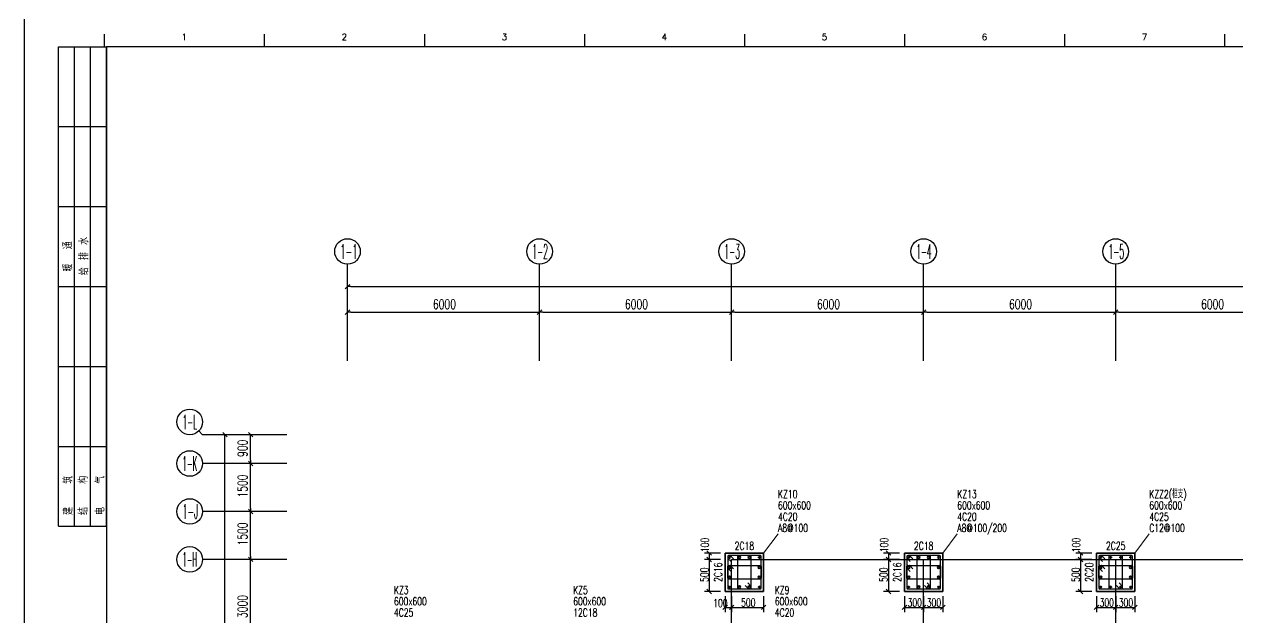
# Model space of a CAD drawing. Header units: inches. Extents: x 18712 to 314639, y 0 to 420500.
# Drawn here: x 18712 to 56624, y 233441 to 252002 of the extents above; entities that cross this region are included whole.
import ezdxf
from ezdxf.enums import TextEntityAlignment as Align

# ---------------------------------------------------------------- set-up
doc = ezdxf.new("R2010")
doc.units = ezdxf.units.IN
doc.header["$LTSCALE"] = 1000
doc.header["$MEASUREMENT"] = 0
doc.layers.get('0').update_dxf_attribs({"true_color": 0xffffff})
for name, color, linetype, true_color in [('AXIS_TEXT', 7, 'Continuous', 0xffffff), ('DIM', 3, 'Continuous', 0x00ff00), ('G-KL|柱标注', 3, 'Continuous', 0x00ff00), ('TK', 7, 'Continuous', 0xffffff), ('TK-TEXT', 4, 'Continuous', 0x00ffff), ('ZG-图号', 2, 'Continuous', 0xffff00), ('ZG-图名', 1, 'Continuous', 0xff0000), ('ZG-图框层', 4, 'Continuous', 0x00ffff), ('柱原位标注', 7, 'Continuous', 0xffffff), ('柱名称编号', 2, 'Continuous', 0xffff00), ('柱尺寸标注', 3, 'Continuous', 0x00ff00), ('柱标注引线', 2, 'Continuous', 0xffff00), ('柱箍筋', 1, 'Continuous', 0xff0000), ('柱纵筋', 1, 'Continuous', 0xff0000), ('柱集中标注', 2, 'Continuous', 0xffff00), ('砼柱', 2, 'Continuous', 0xffff00)]:
    doc.layers.add(name, color=color, linetype=linetype, true_color=true_color)
doc.styles.add('-宋体', font='simsun.ttc', dxfattribs={"height": 0.2, "bigfont": 'gbcbig.shx'})
doc.styles.add('_TCH_AXIS', font='txt.shx', dxfattribs={"height": 0.2, "bigfont": 'GBCBIG.shx'})
doc.styles.add('CCIAD-图框(会签栏)', font='txt.shx', dxfattribs={"height": 0.2, "bigfont": 'gbcbig.shx'})
doc.styles.add('ISOCP', font='txt.shx', dxfattribs={"height": 0.2, "bigfont": 'gbcbig.shx'})
doc.styles.add('TSSD_Dimension', font='txt.shx', dxfattribs={"height": 0.2, "bigfont": 'gbcbig.shx'})
doc.styles.add('TSSD_Rein', font='txt.shx', dxfattribs={"height": 0.2, "bigfont": 'gbcbig.shx'})

# ---------------------------------------------------------------- blocks, each defined once
blk = doc.blocks.new('A$C6f5e09ec')
at = {"layer": 'DIM', "lineweight": -3}
for p, q in [((-102401, -9821), (-102401, -6804)), ((-96401, -9821), (-96401, -6804)), ((-90401, -9821), (-90401, -6804)), ((-84401, -9821), (-84401, -6804)), ((-78401, -9821), (-78401, -6804)), ((-107046, -12018), (-106929, -12135)), ((-104300, -12135), (-106929, -12135)), ((-104300, -13035), (-106929, -13035)), ((-104300, -14535), (-106929, -14535)), ((-104300, -16035), (-106929, -16035))]:
    blk.add_line(p, q, dxfattribs=at)
at = {"layer": 'DIM', "color": 3, "lineweight": -3, "true_color": 0x00ff00}
for p, q in [((-102331, -7434), (-102471, -7574)), ((-102401, -9571), (-102401, -7404)), ((-102301, -7504), (-102401, -7504)), ((-102301, -7504), (-43281, -7504)), ((-102331, -8234), (-102471, -8374)), ((-102401, -9571), (-102401, -8204)), ((-102301, -8304), (-102401, -8304)), ((-102301, -8304), (-96501, -8304)), ((-96501, -8304), (-96401, -8304)), ((-96471, -8374), (-96331, -8234)), ((-96331, -8234), (-96471, -8374)), ((-96401, -9571), (-96401, -8204)), ((-96401, -9571), (-96401, -8204)), ((-96301, -8304), (-96401, -8304)), ((-96301, -8304), (-90501, -8304)), ((-90501, -8304), (-90401, -8304)), ((-90471, -8374), (-90331, -8234)), ((-90331, -8234), (-90471, -8374)), ((-90401, -9571), (-90401, -8204)), ((-90401, -9571), (-90401, -8204)), ((-90301, -8304), (-90401, -8304)), ((-90301, -8304), (-84501, -8304)), ((-84501, -8304), (-84401, -8304)), ((-84471, -8374), (-84331, -8234)), ((-84331, -8234), (-84471, -8374)), ((-84401, -9571), (-84401, -8204)), ((-84401, -9571), (-84401, -8204)), ((-84301, -8304), (-84401, -8304)), ((-84301, -8304), (-78501, -8304)), ((-78501, -8304), (-78401, -8304)), ((-78471, -8374), (-78331, -8234)), ((-78331, -8234), (-78471, -8374)), ((-78401, -9571), (-78401, -8204)), ((-78401, -9571), (-78401, -8204)), ((-78301, -8304), (-78401, -8304)), ((-78301, -8304), (-72501, -8304)), ((-106159, -12205), (-106299, -12065)), ((-105359, -12205), (-105499, -12065)), ((-104550, -12135), (-106329, -12135)), ((-106229, -12235), (-106229, -12135)), ((-106229, -40235), (-106229, -12235)), ((-104550, -12135), (-105529, -12135)), ((-105429, -12235), (-105429, -12135)), ((-105429, -12935), (-105429, -12235)), ((-104550, -13035), (-105529, -13035)), ((-104550, -13035), (-105529, -13035)), ((-105359, -13105), (-105499, -12965)), ((-105499, -12965), (-105359, -13105)), ((-105429, -12935), (-105429, -13035)), ((-105429, -13135), (-105429, -13035)), ((-105429, -14435), (-105429, -13135)), ((-104550, -14535), (-105529, -14535)), ((-104550, -14535), (-105529, -14535)), ((-105359, -14605), (-105499, -14465)), ((-105499, -14465), (-105359, -14605)), ((-105429, -14435), (-105429, -14535)), ((-105429, -14635), (-105429, -14535)), ((-105429, -15935), (-105429, -14635)), ((-104550, -16035), (-105529, -16035)), ((-104550, -16035), (-105529, -16035)), ((-105359, -16105), (-105499, -15965)), ((-105499, -15965), (-105359, -16105)), ((-105429, -15935), (-105429, -16035)), ((-105429, -16135), (-105429, -16035)), ((-105429, -18935), (-105429, -16135))]:
    blk.add_line(p, q, dxfattribs=at)
for centre in [(-102401, -6404), (-96401, -6404), (-90401, -6404), (-84401, -6404), (-78401, -6404), (-107329, -11735), (-107329, -13035), (-107329, -14535), (-107329, -16035)]:
    blk.add_circle(centre, 400, dxfattribs=at)
at = {"layer": 'G-KL|柱标注', "color": 3, "lineweight": -3, "true_color": 0x00ff00}
for p, q in [((-90401, -19035), (-90401, -16035)), ((-90401, -16035), (-84401, -16035)), ((-84401, -16035), (-78401, -16035)), ((-84401, -19035), (-84401, -16035)), ((-78401, -16035), (-72401, -16035)), ((-78401, -19035), (-78401, -16035))]:
    blk.add_line(p, q, dxfattribs=at)
at = {"layer": 'G-KL|柱标注', "color": 0, "lineweight": -3}
for p, q in [((-85501, -16035), (-85501, -17035)), ((-79501, -16035), (-79501, -17035)), ((-90401, -17535), (-89401, -17535)), ((-85001, -17535), (-84401, -17535)), ((-84401, -17535), (-83801, -17535)), ((-79001, -17535), (-78401, -17535)), ((-78401, -17535), (-77801, -17535))]:
    blk.add_line(p, q, dxfattribs=at)
at = {"layer": 'TK', "lineweight": -3}
for p, q in [((-111429, 0), (-109929, 0)), ((-111429, -7500), (-111429, 0)), ((-110929, -7500), (-110929, 0)), ((-110429, -7500), (-110429, 0)), ((-109929, -7500), (-109929, 0)), ((-109929, 0), (-109929, -82100)), ((5471, 0), (-109929, 0)), ((-111429, -2500), (-109929, -2500)), ((-111429, -5000), (-109929, -5000)), ((-111429, -15000), (-111429, -7500)), ((-111429, -7500), (-109929, -7500)), ((-111429, -7500), (-109929, -7500)), ((-110929, -15000), (-110929, -7500)), ((-110429, -15000), (-110429, -7500)), ((-109929, -15000), (-109929, -7500)), ((-111429, -10000), (-109929, -10000)), ((-111429, -12500), (-109929, -12500)), ((-111429, -15000), (-109929, -15000))]:
    blk.add_line(p, q, dxfattribs=at)
at = {"layer": 'ZG-图框层', "lineweight": -3}
for p, q in [((5471, 0), (-109929, 0)), ((-109929, 0), (-109929, -82100))]:
    blk.add_line(p, q, dxfattribs=at)
at = {"layer": '柱尺寸标注', "color": 3, "lineweight": -3, "true_color": 0x00ff00}
for p, q in [((-90751, -15835), (-91251, -15835)), ((-91101, -15835), (-91101, -16035)), ((-85151, -15835), (-85651, -15835)), ((-85501, -15835), (-85501, -16035)), ((-79151, -15835), (-79651, -15835)), ((-79501, -15835), (-79501, -16035)), ((-90751, -16035), (-91251, -16035)), ((-90751, -16035), (-91251, -16035)), ((-91101, -16035), (-91101, -17035)), ((-85151, -16035), (-85651, -16035)), ((-85151, -16035), (-85651, -16035)), ((-79151, -16035), (-79651, -16035)), ((-79151, -16035), (-79651, -16035)), ((-90751, -17035), (-91251, -17035)), ((-85151, -17035), (-85651, -17035)), ((-79151, -17035), (-79651, -17035)), ((-90601, -17185), (-90601, -17685)), ((-90401, -17185), (-90401, -17685)), ((-90401, -17185), (-90401, -17685)), ((-89401, -17185), (-89401, -17685)), ((-85001, -17185), (-85001, -17685)), ((-84401, -17185), (-84401, -17685)), ((-84401, -17185), (-84401, -17685)), ((-83801, -17185), (-83801, -17685)), ((-79001, -17185), (-79001, -17685)), ((-78401, -17185), (-78401, -17685)), ((-78401, -17185), (-78401, -17685)), ((-77801, -17185), (-77801, -17685)), ((-90601, -17535), (-90401, -17535))]:
    blk.add_line(p, q, dxfattribs=at)
at = {"layer": '柱尺寸标注', "color": 3, "linetype": 'ByBlock', "lineweight": -3, "true_color": 0x00ff00}
for p, q in [((-91030, -15906), (-91171, -15764)), ((-85430, -15906), (-85571, -15764)), ((-79430, -15906), (-79571, -15764)), ((-91171, -15964), (-91030, -16106)), ((-91030, -16106), (-91171, -15964)), ((-85571, -15964), (-85430, -16106)), ((-85430, -16106), (-85571, -15964)), ((-79571, -15964), (-79430, -16106)), ((-79430, -16106), (-79571, -15964)), ((-91171, -16964), (-91030, -17106)), ((-85571, -16964), (-85430, -17106)), ((-79571, -16964), (-79430, -17106)), ((-90530, -17464), (-90671, -17606)), ((-90471, -17606), (-90330, -17464)), ((-90330, -17464), (-90471, -17606)), ((-89471, -17606), (-89330, -17464)), ((-84930, -17464), (-85071, -17606)), ((-84471, -17606), (-84330, -17464)), ((-84330, -17464), (-84471, -17606)), ((-83871, -17606), (-83730, -17464)), ((-78930, -17464), (-79071, -17606)), ((-78471, -17606), (-78330, -17464)), ((-78330, -17464), (-78471, -17606)), ((-77871, -17606), (-77730, -17464))]:
    blk.add_line(p, q, dxfattribs=at)
at = {"layer": '柱标注引线', "lineweight": 18}
for p, q in [((-89401, -15835), (-88951, -15235)), ((-83801, -15835), (-83351, -15235)), ((-77801, -15835), (-77351, -15235))]:
    blk.add_line(p, q, dxfattribs=at)
at = {"layer": '柱箍筋', "lineweight": 25}
for p, q in [((-90452, -15913), (-90498, -15913)), ((-89503, -15913), (-90498, -15913)), ((-90337, -16018), (-90434, -15920)), ((-89813, -15913), (-90188, -15913)), ((-84852, -15913), (-84898, -15913)), ((-83903, -15913), (-84898, -15913)), ((-84737, -16018), (-84834, -15920)), ((-84213, -15913), (-84588, -15913)), ((-78852, -15913), (-78898, -15913)), ((-77903, -15913), (-78898, -15913)), ((-78737, -16018), (-78834, -15920)), ((-78213, -15913), (-78588, -15913)), ((-90523, -15938), (-90523, -16933)), ((-90523, -15938), (-90523, -15984)), ((-90523, -16294), (-90523, -16248)), ((-90523, -16623), (-90523, -16248)), ((-90516, -16001), (-90418, -16099)), ((-90498, -16223), (-89503, -16223)), ((-90498, -16223), (-90452, -16223)), ((-90434, -16230), (-90337, -16328)), ((-90213, -15938), (-90213, -16933)), ((-89788, -16933), (-89788, -15938)), ((-89478, -16933), (-89478, -15938)), ((-89478, -16248), (-89478, -16623)), ((-84923, -15938), (-84923, -16933)), ((-84923, -15938), (-84923, -15984)), ((-84923, -16294), (-84923, -16248)), ((-84923, -16623), (-84923, -16248)), ((-84916, -16001), (-84818, -16099)), ((-84898, -16223), (-83903, -16223)), ((-84898, -16223), (-84852, -16223)), ((-84834, -16230), (-84737, -16328)), ((-84613, -15938), (-84613, -16933)), ((-84188, -16933), (-84188, -15938)), ((-83878, -16933), (-83878, -15938)), ((-83878, -16248), (-83878, -16623)), ((-78923, -15938), (-78923, -16933)), ((-78923, -15938), (-78923, -15984)), ((-78923, -16294), (-78923, -16248)), ((-78923, -16623), (-78923, -16248)), ((-78916, -16001), (-78818, -16099)), ((-78898, -16223), (-77903, -16223)), ((-78898, -16223), (-78852, -16223)), ((-78834, -16230), (-78737, -16328)), ((-78613, -15938), (-78613, -16933)), ((-78188, -16933), (-78188, -15938)), ((-77878, -16933), (-77878, -15938)), ((-77878, -16248), (-77878, -16623)), ((-90418, -16409), (-90516, -16311)), ((-89503, -16648), (-90498, -16648)), ((-84818, -16409), (-84916, -16311)), ((-83903, -16648), (-84898, -16648)), ((-78818, -16409), (-78916, -16311)), ((-77903, -16648), (-78898, -16648)), ((-90498, -16958), (-89503, -16958)), ((-90188, -16958), (-89813, -16958)), ((-89975, -16852), (-89877, -16950)), ((-89795, -16869), (-89893, -16771)), ((-89859, -16958), (-89813, -16958)), ((-89788, -16933), (-89788, -16887)), ((-84898, -16958), (-83903, -16958)), ((-84588, -16958), (-84213, -16958)), ((-84375, -16852), (-84277, -16950)), ((-84195, -16869), (-84293, -16771)), ((-84259, -16958), (-84213, -16958)), ((-84188, -16933), (-84188, -16887)), ((-78898, -16958), (-77903, -16958)), ((-78588, -16958), (-78213, -16958)), ((-78375, -16852), (-78277, -16950)), ((-78195, -16869), (-78293, -16771)), ((-78259, -16958), (-78213, -16958)), ((-78188, -16933), (-78188, -16887))]:
    blk.add_line(p, q, dxfattribs=at)
for centre, start, end in [((-90498, -15938), 90, 180), ((-90498, -15938), 90, 180), ((-90452, -15938), 45, 90), ((-90188, -15938), 90, 180), ((-89813, -15938), 360, 90), ((-89503, -15938), 360, 90), ((-84898, -15938), 90, 180), ((-84898, -15938), 90, 180), ((-84852, -15938), 45, 90), ((-84588, -15938), 90, 180), ((-84213, -15938), 360, 90), ((-83903, -15938), 360, 90), ((-78898, -15938), 90, 180), ((-78898, -15938), 90, 180), ((-78852, -15938), 45, 90), ((-78588, -15938), 90, 180), ((-78213, -15938), 360, 90), ((-77903, -15938), 360, 90), ((-90498, -15984), 180, 225), ((-90498, -16248), 90, 180), ((-90498, -16248), 90, 180), ((-90498, -16294), 180, 225), ((-90452, -16248), 45, 90), ((-89503, -16248), 360, 90), ((-84898, -15984), 180, 225), ((-84898, -16248), 90, 180), ((-84898, -16248), 90, 180), ((-84898, -16294), 180, 225), ((-84852, -16248), 45, 90), ((-83903, -16248), 360, 90), ((-78898, -15984), 180, 225), ((-78898, -16248), 90, 180), ((-78898, -16248), 90, 180), ((-78898, -16294), 180, 225), ((-78852, -16248), 45, 90), ((-77903, -16248), 360, 90), ((-90498, -16623), 180, 270), ((-89503, -16623), 270, 0), ((-84898, -16623), 180, 270), ((-83903, -16623), 270, 0), ((-78898, -16623), 180, 270), ((-77903, -16623), 270, 0), ((-90498, -16933), 180, 270), ((-90188, -16933), 180, 270), ((-89859, -16933), 225, 270), ((-89813, -16933), 270, 0), ((-89813, -16933), 270, 0), ((-89813, -16887), 0, 45), ((-89503, -16933), 270, 0), ((-84898, -16933), 180, 270), ((-84588, -16933), 180, 270), ((-84259, -16933), 225, 270), ((-84213, -16933), 270, 0), ((-84213, -16933), 270, 0), ((-84213, -16887), 0, 45), ((-83903, -16933), 270, 0), ((-78898, -16933), 180, 270), ((-78588, -16933), 180, 270), ((-78259, -16933), 225, 270), ((-78213, -16933), 270, 0), ((-78213, -16933), 270, 0), ((-78213, -16887), 0, 45), ((-77903, -16933), 270, 0)]:
    blk.add_arc(centre, 25, start, end, dxfattribs=at)
at = {"layer": '柱纵筋', "lineweight": 35}
for centre, start, end in [((-90466, -16280), 0, 180), ((-90466, -16280), 180, 0), ((-90156, -15970), 0, 180), ((-90156, -15970), 180, 0), ((-89846, -15970), 0, 180), ((-89846, -15970), 180, 0), ((-89536, -16280), 0, 180), ((-89536, -16280), 180, 0), ((-84866, -16280), 0, 180), ((-84866, -16280), 180, 0), ((-84556, -15970), 0, 180), ((-84556, -15970), 180, 0), ((-84246, -15970), 0, 180), ((-84246, -15970), 180, 0), ((-83936, -16280), 0, 180), ((-83936, -16280), 180, 0), ((-78866, -16280), 0, 180), ((-78866, -16280), 180, 0), ((-77936, -16280), 0, 180), ((-77936, -16280), 180, 0), ((-90466, -16590), 0, 180), ((-90466, -16590), 180, 0), ((-89536, -16590), 0, 180), ((-89536, -16590), 180, 0), ((-84866, -16590), 0, 180), ((-84866, -16590), 180, 0), ((-83936, -16590), 0, 180), ((-83936, -16590), 180, 0), ((-78866, -16590), 0, 180), ((-78866, -16590), 180, 0), ((-77936, -16590), 0, 180), ((-77936, -16590), 180, 0), ((-90156, -16900), 0, 180), ((-90156, -16900), 180, 0), ((-89846, -16900), 0, 180), ((-89846, -16900), 180, 0), ((-84556, -16900), 0, 180), ((-84556, -16900), 180, 0), ((-84246, -16900), 0, 180), ((-84246, -16900), 180, 0)]:
    blk.add_arc(centre, 35, start, end, dxfattribs=at)
at = {"layer": '柱纵筋', "lineweight": 70}
for centre, start, end in [((-90466, -15970), 0, 180), ((-90466, -15970), 180, 0), ((-89536, -15970), 0, 180), ((-89536, -15970), 180, 0), ((-84866, -15970), 0, 180), ((-84866, -15970), 180, 0), ((-83936, -15970), 0, 180), ((-83936, -15970), 180, 0), ((-78866, -15970), 0, 180), ((-78866, -15970), 180, 0), ((-78556, -15970), 0, 180), ((-78556, -15970), 180, 0), ((-78246, -15970), 0, 180), ((-78246, -15970), 180, 0), ((-77936, -15970), 0, 180), ((-77936, -15970), 180, 0), ((-90466, -16900), 0, 180), ((-90466, -16900), 180, 0), ((-89536, -16900), 0, 180), ((-89536, -16900), 180, 0), ((-84866, -16900), 0, 180), ((-84866, -16900), 180, 0), ((-83936, -16900), 0, 180), ((-83936, -16900), 180, 0), ((-78866, -16900), 0, 180), ((-78866, -16900), 180, 0), ((-78556, -16900), 0, 180), ((-78556, -16900), 180, 0), ((-78246, -16900), 0, 180), ((-78246, -16900), 180, 0), ((-77936, -16900), 0, 180), ((-77936, -16900), 180, 0)]:
    blk.add_arc(centre, 17.5, start, end, dxfattribs=at)
at = {"layer": '砼柱', "lineweight": 35}
for p, q in [((-89401, -15835), (-90601, -15835)), ((-90601, -15835), (-90601, -17035)), ((-89401, -17035), (-89401, -15835)), ((-83801, -15835), (-85001, -15835)), ((-85001, -15835), (-85001, -17035)), ((-83801, -17035), (-83801, -15835)), ((-77801, -15835), (-79001, -15835)), ((-79001, -15835), (-79001, -17035)), ((-77801, -17035), (-77801, -15835)), ((-90601, -17035), (-89401, -17035)), ((-85001, -17035), (-83801, -17035)), ((-79001, -17035), (-77801, -17035))]:
    blk.add_line(p, q, dxfattribs=at)
at = {"layer": 'AXIS_TEXT', "color": 7, "true_color": 0xffffff, "style": '_TCH_AXIS'}
for s, width, p in [('1-1', 0.42, (-102627, -6630)), ('1-2', 0.381818, (-96627, -6630)), ('1-3', 0.381818, (-90627, -6630)), ('1-4', 0.368421, (-84627, -6630)), ('1-5', 0.381818, (-78627, -6630)), ('1-L', 0.375, (-107555, -11961)), ('1-K', 0.35, (-107555, -13261)), ('1-J', 0.403846, (-107555, -14761)), ('1-H', 0.344262, (-107555, -16261))]:
    blk.add_text(s, height=452.5, dxfattribs=dict(at, width=width)).set_placement(p)
at = {"layer": 'DIM', "color": 7, "true_color": 0xffffff, "style": 'TSSD_Dimension', "width": 0.7}
for p in [(-99733, -8204), (-93733, -8204), (-87733, -8204), (-81733, -8204), (-75733, -8204)]:
    blk.add_text('6000', height=300, dxfattribs=at).set_placement(p)
for s, p in [('900', (-105529, -12830)), ('1500', (-105529, -14100)), ('1500', (-105529, -15600)), ('3000', (-105529, -17868))]:
    blk.add_text(s, height=300, rotation=90, dxfattribs=at).set_placement(p)
at = {"layer": 'TK', "style": 'CCIAD-图框(会签栏)'}
for s, p in [('暖  通', (-111002, -7035)), ('给 排 水', (-110502, -7145)), ('建   筑', (-110993, -14645)), ('结   构', (-110519, -14645)), ('电   气', (-109993, -14645))]:
    blk.add_text(s, height=250, rotation=90, dxfattribs=at).set_placement(p)
at = {"layer": 'TK-TEXT', "style": '-宋体', "width": 0.8}
for tag, p, height in [('若羌县文化体育广播电视和旅游局', (1803, -65292), 189), ('巴州米兰长城国家文化公园建设项目', (1723, -66433), 189), ('结构', (1854, -78522), 300), ('1:100', (4296, -78522), 300), ('2022.07', (1480, -80877), 300), ('A', (4651, -80873), 300)]:
    blk.add_attdef(tag, p, '', height=height, dxfattribs=at)
blk.add_attdef('QFAHJJ-2022-012', text='', height=300, dxfattribs=at).set_placement((3357, -67621), align=Align.CENTER)
at = {"layer": 'ZG-图号', "style": '-宋体', "width": 0.8}
blk.add_attdef('结施-03', (1805, -79277), '', height=300, dxfattribs=at)
at = {"layer": 'ZG-图名', "style": '-宋体', "width": 0.8}
blk.add_attdef('框架柱平面布置图', (1991, -69635), '', height=300, dxfattribs=at)
at = {"layer": '柱原位标注', "style": 'TSSD_Rein', "width": 0.7}
for s, p in [('2C18', (-90001, -15736)), ('2C18', (-84401, -15736)), ('2C25', (-78401, -15736))]:
    blk.add_text(s, height=250, dxfattribs=at).set_placement(p, align=Align.CENTER)
for s, p in [('2C16', (-90700, -16435)), ('2C16', (-85100, -16435)), ('2C20', (-79100, -16435))]:
    blk.add_text(s, height=250, rotation=90, dxfattribs=at).set_placement(p, align=Align.CENTER)
at = {"layer": '柱名称编号', "style": 'TSSD_Rein', "width": 0.7}
for s, p in [('KZ10', (-88951, -14117)), ('KZ13', (-83351, -14117)), ('KZZ2(框支)', (-77351, -14117)), ('KZ3', (-100951, -17117)), ('KZ5', (-95351, -17117)), ('KZ9', (-89051, -17117))]:
    blk.add_text(s, height=250, dxfattribs=at).set_placement(p)
at = {"layer": '柱尺寸标注', "color": 7, "true_color": 0xffffff, "style": 'TSSD_Rein', "width": 0.7}
for s, p in [('100', (-91111, -15809)), ('100', (-85511, -15809)), ('100', (-79511, -15809)), ('500', (-91126, -16739)), ('500', (-85526, -16739)), ('500', (-79526, -16739))]:
    blk.add_text(s, height=250, rotation=90, dxfattribs=at).set_placement(p)
for s, p in [('100', (-90977, -17525)), ('500', (-90105, -17510)), ('300', (-84905, -17510)), ('300', (-84305, -17510)), ('300', (-78905, -17510)), ('300', (-78305, -17510))]:
    blk.add_text(s, height=250, dxfattribs=at).set_placement(p)
at = {"layer": '柱集中标注', "style": 'TSSD_Rein', "width": 0.7}
for s, p in [('600x600', (-88951, -14470)), ('600x600', (-83351, -14470)), ('600x600', (-77351, -14470)), ('4C20', (-88951, -14823)), ('4C20', (-83351, -14823)), ('4C25', (-77351, -14823)), ('A8@100', (-88951, -15176)), ('A8@100/200', (-83351, -15176)), ('C12@100', (-77351, -15176)), ('600x600', (-100951, -17470)), ('600x600', (-95351, -17470)), ('600x600', (-89051, -17470)), ('4C25', (-100951, -17823)), ('12C18', (-95351, -17823)), ('4C20', (-89051, -17823))]:
    blk.add_text(s, height=250, dxfattribs=at).set_placement(p)

msp = doc.modelspace()

# ---------------------------------------------------------------- linework, layer by layer
at = {"layer": 'TK', "lineweight": -3}
for p, q in [((21212.2, 251691.3), (21212.2, 251300)), ((21212.2, 251691.3), (21212.2, 251300)), ((26212.2, 251691.3), (26212.2, 251300)), ((31212.2, 251691.3), (31212.2, 251300)), ((36212.2, 251691.3), (36212.2, 251300)), ((41212.2, 251691.3), (41212.2, 251300)), ((46212.2, 251691.3), (46212.2, 251300)), ((51212.2, 251691.3), (51212.2, 251300)), ((56212.2, 251691.3), (56212.2, 251300))]:
    msp.add_line(p, q, dxfattribs=at)
msp.add_lwpolyline([(18712.2, 252300), (18712.2, 168200), (137612.2, 168200), (137612.2, 252300)], close=True, dxfattribs=at)
at = {"layer": 'ZG-图框层', "lineweight": -3}
msp.add_lwpolyline([(18712.2, 168200), (137612.2, 168200), (137612.2, 252300), (18712.2, 252300)], close=True, dxfattribs=at)

# ---------------------------------------------------------------- block references
msp.add_blockref('A$C6f5e09ec', (131212.2, 251300))

# ---------------------------------------------------------------- texts
at = {"layer": 'TK', "style": 'ISOCP'}
for s, p in [('1', (23712.2, 251603.8)), ('2', (28712.2, 251603.8)), ('3', (33712.2, 251603.8)), ('4', (38712.2, 251603.8)), ('5', (43712.2, 251603.8)), ('6', (48712.2, 251603.8)), ('7', (53712.2, 251603.8))]:
    msp.add_text(s, height=200, dxfattribs=at).set_placement(p, align=Align.MIDDLE_CENTER)

doc.saveas('drawing.dxf')
